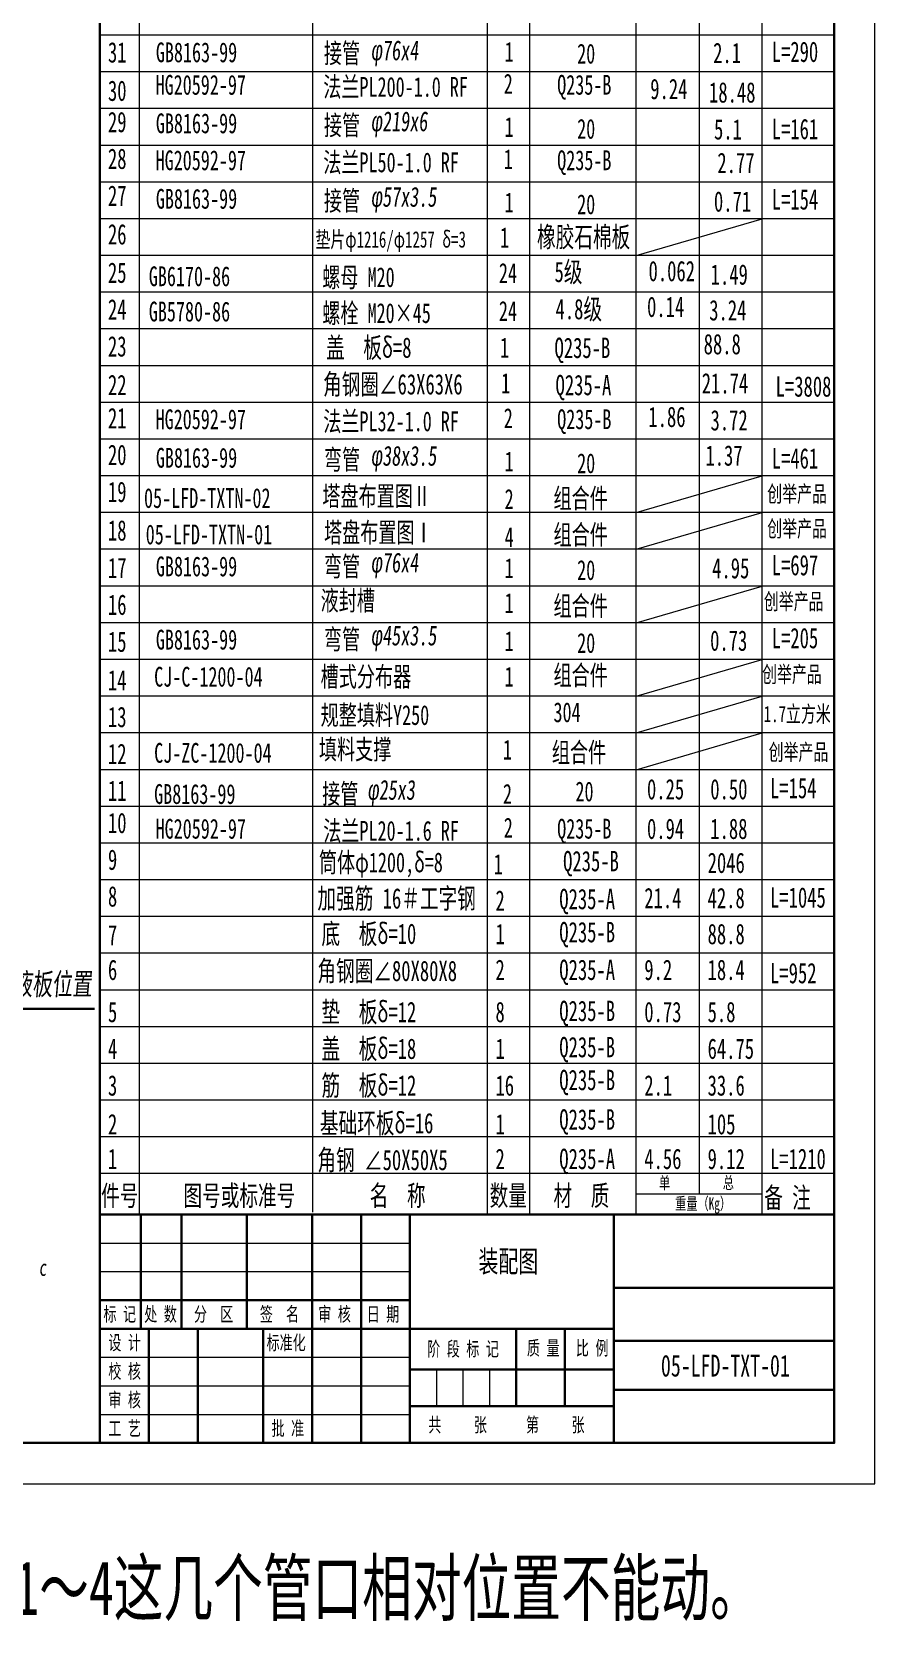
# Model space of a CAD drawing. Header units: millimetres. Extents: x 21194 to 30104, y -10888 to 2261.
# Drawn here: x 27004 to 30104, y -10888 to -5003 of the extents above; entities that cross this region are included whole.
import ezdxf

# ---------------------------------------------------------------- set-up
doc = ezdxf.new("R2010")
doc.units = ezdxf.units.MM
doc.layers.get('0').update_dxf_attribs({"lineweight": 30})
doc.layers.add('标注线', color=3, linetype='Continuous', lineweight=15)
doc.layers.add('细实线', color=4, linetype='Continuous', lineweight=9)
doc.styles.get("Standard").update_dxf_attribs({"font": 'SIMFANG.TTF', "width": 0.67, "oblique": 5, "height": 7})
doc.styles.add('黑体', font='SIMHEI.TTF', dxfattribs={"width": 0.67})

msp = doc.modelspace()

# ---------------------------------------------------------------- linework, layer by layer
for p, q in [((27253.92, -3529.14), (27253.92, -9349.14)), ((27233.81, -8593.42), (26688.16, -8593.42)), ((27253.92, -9349.14), (29953.92, -9349.14)), ((27253.92, -9349.14), (27253.92, -10189.14)), ((27403.92, -9349.14), (27403.92, -9769.14)), ((27553.92, -9349.14), (27553.92, -9769.14)), ((27793.92, -9349.14), (27793.92, -9769.14)), ((28033.92, -9349.14), (28033.92, -10189.14)), ((28213.92, -9349.14), (28213.92, -10189.14)), ((28393.92, -9349.14), (28393.92, -10189.14)), ((29143.92, -9349.14), (29143.92, -10189.14)), ((29953.92, -9349.14), (29953.92, -10189.14)), ((29143.92, -9619.14), (29953.92, -9619.14)), ((27253.92, -9664.14), (28393.92, -9664.14)), ((27253.92, -9769.14), (29143.92, -9769.14)), ((27433.92, -9769.14), (27433.92, -10189.14)), ((27613.92, -9769.14), (27613.92, -10189.14)), ((27853.92, -9769.14), (27853.92, -10189.14)), ((28783.92, -9769.14), (28783.92, -10054.14)), ((28963.92, -9769.14), (28963.92, -10054.14)), ((29143.92, -9814.29), (29953.92, -9814.29)), ((28393.92, -9919.14), (29143.92, -9919.14)), ((29143.92, -9993.83), (29953.92, -9993.83)), ((28393.92, -10054.14), (29143.92, -10054.14)), ((27253.92, -10189.14), (29953.92, -10189.14))]:
    msp.add_line(p, q)
msp.add_lwpolyline([(29953.92, 2110.86), (21568.92, 2110.86), (21568.92, -10189.14), (29953.92, -10189.14)], close=True)
at = {"layer": '标注线'}
for p, q in [((29226.18, -5824.14), (29688.55, -5689.14)), ((29226.18, -6769.14), (29688.55, -6634.14)), ((29226.18, -6904.14), (29688.55, -6769.14)), ((29226.18, -7174.14), (29688.55, -7039.14)), ((29226.18, -7444.14), (29688.55, -7309.14)), ((29226.18, -7579.14), (29688.55, -7444.14)), ((29226.18, -7714.14), (29688.55, -7579.14))]:
    msp.add_line(p, q, dxfattribs=at)
at = {"layer": '细实线'}
for p, q in [((27399.26, -9348.96), (27399.26, -3529.14)), ((28036.89, -9340.65), (28036.89, -3529.14)), ((28678.92, -9349.14), (28678.92, -3529.14)), ((28834.15, -9353.23), (28834.15, -3529.14)), ((29226.18, -9349.14), (29226.18, -3529.14)), ((29458.92, -9274.14), (29458.92, -3529.14)), ((29688.55, -9349.14), (29688.55, -3529.14)), ((29953.92, -5014.14), (27253.92, -5014.14)), ((29953.92, -5149.14), (27253.92, -5149.14)), ((29953.92, -5284.14), (27253.92, -5284.14)), ((29953.92, -5419.14), (27253.92, -5419.14)), ((29953.92, -5554.14), (27253.92, -5554.14)), ((29953.92, -5689.14), (27253.92, -5689.14)), ((29953.92, -5824.14), (27253.92, -5824.14)), ((29953.92, -5959.14), (27253.92, -5959.14)), ((29953.92, -6094.14), (27253.92, -6094.14)), ((29953.92, -6229.14), (27253.92, -6229.14)), ((29953.92, -6364.14), (27253.92, -6364.14)), ((29953.92, -6499.14), (27253.92, -6499.14)), ((29953.92, -6634.14), (27253.92, -6634.14)), ((29953.92, -6769.14), (27253.92, -6769.14)), ((29953.92, -6904.14), (27253.92, -6904.14)), ((29953.92, -7039.14), (27253.92, -7039.14)), ((29953.92, -7174.14), (27253.92, -7174.14)), ((29953.92, -7309.14), (27253.92, -7309.14)), ((29953.92, -7444.14), (27253.92, -7444.14)), ((29953.92, -7579.14), (27253.92, -7579.14)), ((29953.92, -7714.14), (27253.92, -7714.14)), ((29953.92, -7849.14), (27253.92, -7849.14)), ((29953.92, -7984.14), (27253.92, -7984.14)), ((29953.92, -8119.14), (27253.92, -8119.14)), ((29953.92, -8254.14), (27253.92, -8254.14)), ((29953.92, -8389.14), (27253.92, -8389.14)), ((29953.92, -8524.14), (27253.92, -8524.14)), ((29953.92, -8659.14), (27253.92, -8659.14)), ((29953.92, -8794.14), (27253.92, -8794.14)), ((29953.92, -8929.14), (27253.92, -8929.14)), ((29953.92, -9064.14), (27253.92, -9064.14)), ((29953.92, -9199.14), (27253.92, -9199.14)), ((29688.55, -9274.14), (29226.18, -9274.14)), ((29953.92, -9349.14), (27253.92, -9349.14)), ((27253.92, -9454.14), (28393.92, -9454.14)), ((27253.92, -9559.14), (28393.92, -9559.14)), ((27253.92, -9874.14), (28393.92, -9874.14)), ((28491.42, -9919.14), (28491.42, -10054.14)), ((28588.92, -9919.14), (28588.92, -10054.14)), ((28686.42, -9919.14), (28686.42, -10054.14)), ((27253.92, -9979.14), (28393.92, -9979.14)), ((27253.92, -10084.14), (28393.92, -10084.14))]:
    msp.add_line(p, q, dxfattribs=at)
msp.add_lwpolyline([(21193.92, -10339.14), (30103.92, -10339.14), (30103.92, 2260.86), (21193.92, 2260.86)], close=True, dxfattribs=at)

# ---------------------------------------------------------------- texts
at = {"layer": '细实线', "width": 0.67}
for s, height, p in [('31', 75, (27283.39, -5114.75)), ('GB8163-99', 72.9, (27459.61, -5113.68)), ('接管', 72.9, (28077.5, -5116.58)), ('1', 72.9, (28742.05, -5111.63)), ('20', 72.9, (29008.73, -5118.57)), ('2.1', 75, (29508.77, -5116.89)), ('L=290', 75, (29724.25, -5112.6)), ('HG20592-97', 72.9, (27458.67, -5233.14)), ('法兰PL200-1.0 RF', 72.9, (28075.13, -5240.69)), ('2', 72.9, (28738.86, -5228.96)), ('Q235-B', 72.9, (28935.41, -5232.98)), ('9.24', 75, (29277.5, -5249.39)), ('30', 75, (27283.39, -5255.81)), ('18.48', 75, (29493.67, -5261.98)), ('29', 75, (27283.39, -5370.85)), ('GB8163-99', 72.9, (27459.61, -5374.61)), ('接管', 72.9, (28077.5, -5381.38)), ('1', 72.9, (28742.05, -5387.92)), ('20', 72.9, (29008.73, -5394.87)), ('5.1', 75, (29512.04, -5397.71)), ('L=161', 75, (29724.25, -5396.6)), ('28', 75, (27283.39, -5505.85)), ('HG20592-97', 72.9, (27458.67, -5510.57)), ('法兰PL50-1.0 RF', 72.9, (28075.13, -5518.12)), ('1', 72.9, (28738.86, -5506.4)), ('Q235-B', 72.9, (28935.41, -5510.42)), ('2.77', 75, (29524.25, -5521.1)), ('27', 75, (27283.39, -5641.68)), ('GB8163-99', 72.9, (27459.61, -5652.04)), ('接管', 72.9, (28077.5, -5658.82)), ('0.71', 75, (29511.73, -5662.96)), ('L=154', 75, (29724.25, -5655.15)), ('1', 72.9, (28742.05, -5665.35)), ('20', 72.9, (29008.73, -5672.31)), ('橡胶石棉板', 75, (28861.16, -5793.34)), ('26', 75, (27283.39, -5783.62)), ('垫片φ1216/φ1257 δ=3', 60, (28046.4, -5795)), ('1', 75, (28725.16, -5795.15)), ('25', 75, (27283.39, -5924.68)), ('GB6170-86', 72.9, (27433.69, -5936.85)), ('螺母 M20', 72.9, (28071.56, -5940.3)), ('24', 72.9, (28721.07, -5924.88)), ('5级  ', 75, (28925.48, -5921.82)), ('0.062', 75, (29271.22, -5918.77)), ('1.49', 75, (29499.75, -5931.37)), ('24', 75, (27283.39, -6059.68)), ('GB5780-86', 72.9, (27433.69, -6066.41)), ('螺栓 M20×45', 72.9, (28071.56, -6072.26)), ('24', 72.9, (28721.07, -6064.49)), ('4.8级', 75, (28929.29, -6058.57)), ('0.14', 75, (29265.81, -6050.1)), ('3.24', 75, (29494.34, -6062.7)), ('盖  板δ=8', 75, (28085.28, -6200.1)), ('88.8', 75, (29473.93, -6187.3)), ('23', 75, (27283.39, -6195.51)), ('1', 75, (28725.16, -6200.1)), ('Q235-B', 75, (28925.48, -6201.01)), ('22', 75, (27283.39, -6337.45)), ('角钢圈∠63X63X6', 75, (28074.38, -6334.97)), ('1', 75, (28728.97, -6330.94)), ('Q235-A', 75, (28929.29, -6337.76)), ('21.74', 75, (29466.89, -6331.33)), ('L=3808', 75, (29738.61, -6342.99)), ('21', 75, (27283.39, -6459.35)), ('HG20592-97', 72.9, (27458.67, -6462.54)), ('法兰PL32-1.0 RF', 72.9, (28075.13, -6470.1)), ('2', 72.9, (28738.86, -6458.37)), ('Q235-B', 72.9, (28935.41, -6462.39)), ('1.86', 75, (29270.59, -6454.61)), ('3.72', 75, (29499.12, -6467.22)), ('20', 75, (27283.39, -6594.35)), ('GB8163-99', 72.9, (27459.61, -6604.02)), ('弯管', 72.9, (28077.5, -6610.79)), ('1.37', 75, (29480.44, -6596.73)), ('L=461', 75, (29724.25, -6607.25)), ('1', 72.9, (28742.05, -6617.33)), ('20', 72.9, (29008.73, -6624.28)), ('19', 75, (27283.39, -6730.18)), ('05-LFD-TXTN-02', 72.9, (27416.06, -6752.1)), ('塔盘布置图Ⅱ ', 72.9, (28071.6, -6744.68)), ('2', 72.9, (28742.05, -6755.58)), ('组合件', 72.9, (28921.73, -6753.1)), ('创举产品', 60, (29707.88, -6730.24)), ('18', 75, (27283.39, -6872.12)), ('05-LFD-TXTN-01', 72.9, (27422.29, -6885.95)), ('塔盘布置图Ⅰ ', 72.9, (28077.83, -6878.52)), ('4', 72.9, (28742.05, -6895.8)), ('组合件', 72.9, (28921.73, -6886.95)), ('创举产品', 60, (29707.73, -6858.02)), ('17', 75, (27283.39, -7010.12)), ('GB8163-99', 72.9, (27459.61, -7003.4)), ('弯管', 72.9, (28077.5, -7003.28)), ('1', 72.9, (28742.05, -7009.83)), ('4.95', 75, (29505.19, -7010.8)), ('L=697', 75, (29724.25, -6999.75)), ('20', 72.9, (29008.73, -7016.78)), ('液封槽', 72.9, (28065.35, -7128.66)), ('创举产品', 60, (29695.23, -7125.72)), ('16', 75, (27283.39, -7145.12)), ('1', 72.9, (28742.05, -7137.9)), ('组合件', 72.9, (28921.73, -7148.13)), ('15', 75, (27283.39, -7280.95)), ('GB8163-99', 72.9, (27459.61, -7272.58)), ('弯管', 72.9, (28077.5, -7271.39)), ('1', 72.9, (28742.05, -7277.94)), ('20', 72.9, (29008.73, -7284.89)), ('0.73', 75, (29497.67, -7277.21)), ('L=205', 75, (29724.25, -7267.86)), ('14', 75, (27283.39, -7422.9)), ('CJ-C-1200-04', 72.9, (27453.38, -7408.98)), ('槽式分布器', 72.9, (28065.35, -7408.5)), ('1', 72.9, (28742.05, -7408.43)), ('组合件', 72.9, (28921.73, -7403.13)), ('创举产品', 60, (29688.82, -7393.43)), ('规整填料Y250', 72.9, (28065.35, -7549.84)), ('304', 72.9, (28921.73, -7539.46)), ('1.7立方米', 60, (29694.75, -7539.46)), ('13', 75, (27283.39, -7557.9)), ('12', 75, (27283.39, -7693.73)), ('CJ-ZC-1200-04', 72.9, (27453.38, -7688.93)), ('填料支撑', 72.9, (28059.13, -7675.97)), ('1', 72.9, (28735.82, -7676.91)), ('组合件', 72.9, (28915.5, -7687.14)), ('创举产品', 60, (29712.86, -7679.43)), ('11', 75, (27283.39, -7828.73)), ('GB8163-99', 72.9, (27453.38, -7840.1)), ('接管', 72.9, (28071.27, -7838.85)), ('2', 72.9, (28735.82, -7839.36)), ('20', 72.9, (29002.51, -7830.72)), ('0.25', 75, (29265.55, -7823.43)), ('0.50', 75, (29498.29, -7823.43)), ('L=154', 75, (29718.03, -7819.19)), ('10', 75, (27283.39, -7947.43)), ('HG20592-97', 72.9, (27458.67, -7967.77)), ('法兰PL20-1.6 RF', 72.9, (28075.13, -7975.32)), ('2', 72.9, (28738.86, -7963.59)), ('Q235-B', 72.9, (28935.41, -7967.61)), ('0.94', 75, (29265.55, -7968.81)), ('1.88', 75, (29498.29, -7968.81)), ('9', 75, (27283.39, -8082.43)), ('筒体φ1200,δ=8', 72.9, (28059.13, -8091.25)), ('1', 75, (28701.62, -8099.13)), ('Q235-B', 75, (28957.08, -8087.79)), ('2046', 75, (29488.56, -8094)), ('8', 75, (27283.39, -8217.43)), ('加强筋 16＃工字钢', 75, (28053.81, -8224.85)), ('2', 75, (28708.39, -8232.87)), ('Q235-A', 75, (28943.06, -8227.06)), ('21.4', 75, (29255.65, -8223.43)), ('42.8', 75, (29488.39, -8223.43)), ('L=1045', 75, (29718.03, -8221.4)), ('7', 75, (27283.39, -8359.93)), ('底  板δ=10', 75, (28068.51, -8354.75)), ('1', 75, (28708.39, -8355.69)), ('Q235-B', 75, (28943.06, -8348.85)), ('88.8', 75, (29488.39, -8355.71)), ('6', 75, (27283.39, -8487.43)), ('角钢圈∠80X80X8', 75, (28053.81, -8491.35)), ('2', 75, (28708.39, -8487.32)), ('Q235-A', 75, (28943.06, -8487.32)), ('9.2', 75, (29255.65, -8487.33)), ('18.4', 75, (29488.39, -8487.33)), ('L=952', 75, (29718.03, -8499.37)), ('5', 75, (27283.39, -8642.33)), ('垫  板δ=12', 75, (28068.51, -8642.33)), ('8', 75, (28708.39, -8642.33)), ('Q235-B', 75, (28943.06, -8638.47)), ('0.73', 75, (29255.65, -8642.33)), ('5.8', 75, (29488.39, -8642.33)), ('4', 75, (27283.39, -8777.33)), ('盖  板δ=18', 75, (28068.51, -8777.33)), ('1', 75, (28708.39, -8777.33)), ('Q235-B', 75, (28943.06, -8771.43)), ('64.75', 75, (29488.39, -8777.33)), ('筋  板δ=12', 75, (28068.51, -8912.33)), ('Q235-B', 75, (28943.06, -8892.27)), ('3', 75, (27283.39, -8912.33)), ('16', 75, (28708.39, -8912.33)), ('2.1', 75, (29255.65, -8912.33)), ('33.6', 75, (29488.39, -8912.33)), ('2', 75, (27283.39, -9054.83)), ('基础环板δ=16', 75, (28062.75, -9050.92)), ('1', 75, (28708.39, -9054.83)), ('Q235-B', 75, (28943.06, -9037.31)), ('105', 75, (29488.39, -9054.83)), ('1', 75, (27283.39, -9182.33)), ('角钢 ∠50X50X5', 75, (28053.81, -9186.35)), ('2', 75, (28708.39, -9182.33)), ('Q235-A', 75, (28943.06, -9182.33)), ('4.56', 75, (29255.65, -9182.33)), ('9.12', 75, (29488.39, -9182.33)), ('L=1210', 75, (29718.03, -9182.33)), ('件号', 75, (27258.31, -9317.3)), ('图号或标准号', 75, (27561.05, -9317.33)), ('名  称', 75, (28246.06, -9317.33)), ('数量', 75, (28686.99, -9317.33)), ('材  质', 75, (28921.65, -9317.33)), ('单', 45, (29309.74, -9255.18)), ('总', 45, (29544.4, -9255.18)), ('备 注', 75, (29696.62, -9324.83)), ('重量（Kg）', 45, (29369.08, -9331.53)), ('装配图', 80, (28646.04, -9561.37)), ('标 记', 52.5, (27266.89, -9741.77)), ('处 数', 52.5, (27416.89, -9741.77)), ('分  区', 52.5, (27599.9, -9741.77)), ('签  名', 52.5, (27842.11, -9741.77)), ('审 核', 52.5, (28056.73, -9741.77)), ('日 期', 52.5, (28234.86, -9741.77)), ('设 计', 52.5, (27284.9, -9846.77)), ('标准化', 52.5, (27866.74, -9846.77)), ('阶 段 标 记', 52.5, (28457.39, -9869.54)), ('质 量', 52.5, (28824, -9866.32)), ('比 例', 52.5, (29004, -9866.32)), ('校 核', 52.5, (27284.9, -9951.77)), ('审 核', 52.5, (27284.9, -10056.77)), ('工 艺', 52.5, (27284.9, -10161.77)), ('批 准', 52.5, (27884.9, -10161.77)), ('共     张      第     张 ', 52.5, (28461.48, -10148.5)), ('说明：f、g1、f1～4、k1～4这几个管口相对位置不能动。', 200, (25021.85, -10821.79))]:
    msp.add_text(s, height=height, dxfattribs=at).set_placement(p)
at = {"layer": '细实线', "oblique": 5, "width": 0.67}
msp.add_text('c', height=60, dxfattribs=at).set_placement((27029.8, -9574.92))
at = {"layer": '细实线', "style": '黑体', "width": 0.67}
msp.add_text('05-LFD-TXT-01', height=80, dxfattribs=at).set_placement((29316.78, -9944.9))
at = {"layer": '细实线', "attachment_point": 1}
for s, insert, char_height in [('{\\fSymbol|b0|i0|c0|p18;f}76x4', (28249.95, -5033.52), 72.9), ('{\\fSymbol|b0|i0|c0|p18;f}219x6', (28249.95, -5294.45), 72.9), ('{\\fSymbol|b0|i0|c0|p18;f}57x3.5', (28249.95, -5571.89), 72.9), ('{\\fSymbol|b0|i0|c0|p18;f}38x3.5', (28249.95, -6523.86), 72.9), ('{\\fSymbol|b0|i0|c0|p18;f}76x4', (28249.95, -6916.36), 72.9), ('{\\fSymbol|b0|i0|c0|p18;f}45x3.5', (28249.95, -7184.47), 72.9), ('{\\fSymbol|b0|i0|c0|p18;f}25x3', (28237.34, -7751.92), 72.9), ('偶数降液板位置', (26713.12, -8462.17), 80)]:
    msp.add_mtext(s, dxfattribs=dict(at, insert=insert, char_height=char_height))

doc.saveas('drawing.dxf')
